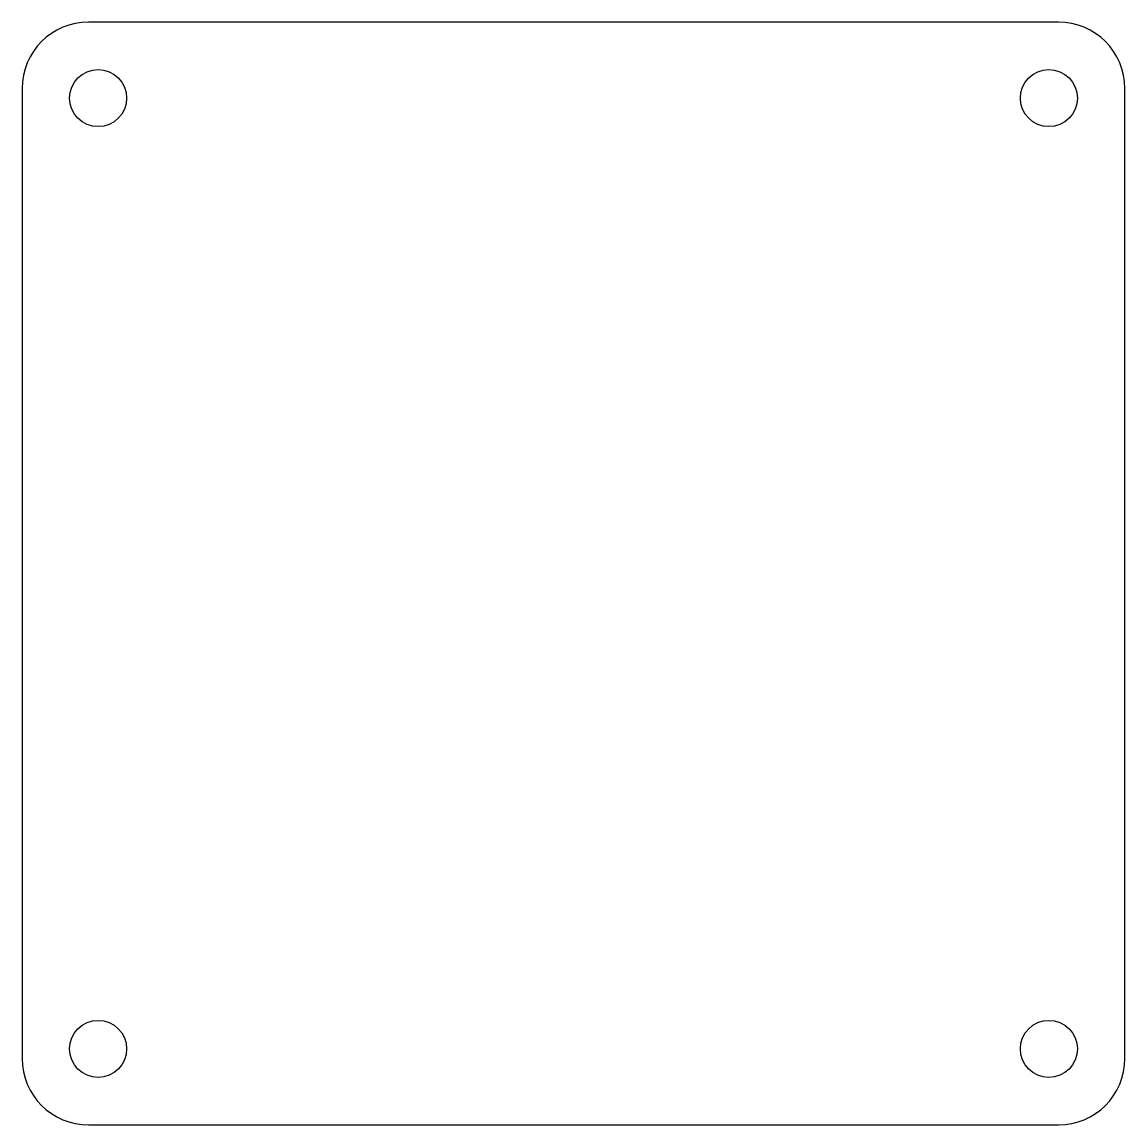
# Model space of a CAD drawing. Header units: millimetres. Extents: x -29 to 29, y -29 to 29.
import ezdxf

# ---------------------------------------------------------------- set-up
doc = ezdxf.new("R2010")
doc.units = ezdxf.units.MM

msp = doc.modelspace()

# ---------------------------------------------------------------- linework, layer by layer
at = {"color": 7, "linetype": 'Continuous', "lineweight": 25}
for p, q in [((25.5, 29), (-25.5, 29)), ((-29, 25.5), (-29, -25.5)), ((29, -25.5), (29, 25.5)), ((-25.5, -29), (25.5, -29))]:
    msp.add_line(p, q, dxfattribs=at)
for centre in [(-25, 25), (25, 25), (-25, -25), (25, -25)]:
    msp.add_circle(centre, 1.5, dxfattribs=at)
for centre, start, end in [((-25.5, 25.5), 90, 180), ((25.5, 25.5), 0, 90), ((-25.5, -25.5), 180, 270), ((25.5, -25.5), 270, 0)]:
    msp.add_arc(centre, 3.5, start, end, dxfattribs=at)

doc.saveas('drawing.dxf')
